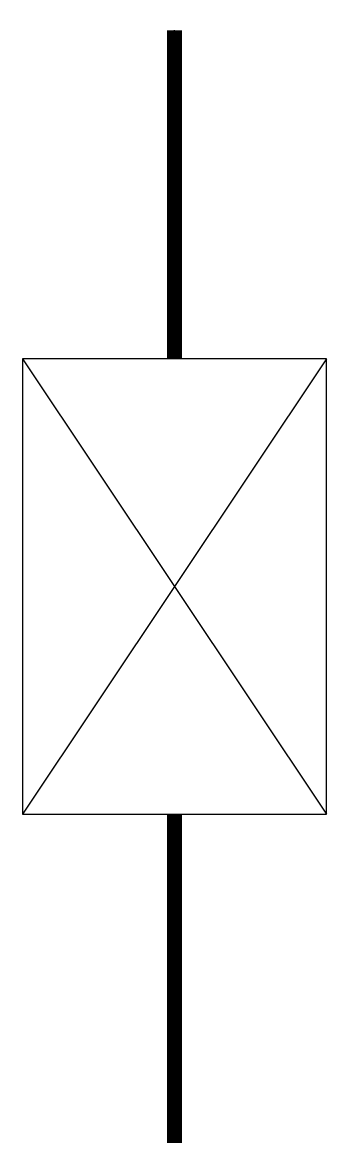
# Model space of a CAD drawing. Extents: x -99906 to -99546, y -158543 to -157206.
import ezdxf

# ---------------------------------------------------------------- set-up
doc = ezdxf.new("R2010")
doc.units = 0
doc.header["$LTSCALE"] = 1000
doc.header["$MEASUREMENT"] = 0
doc.layers.add('TEXT', color=4, linetype='CONTINUOUS')

msp = doc.modelspace()

# ---------------------------------------------------------------- linework, layer by layer
at = {"layer": 'TEXT'}
for p, q in [((-99725.5, -157604.2), (-99725.5, -157214.6)), ((-99545.5, -157604.2), (-99905.5, -158144.2)), ((-99905.5, -157604.2), (-99545.5, -158144.2)), ((-99725.5, -158144.2), (-99725.5, -158533.8))]:
    msp.add_line(p, q, dxfattribs=at)
at = {"layer": 'TEXT', "const_width": 18}
for points in [[(-99725.5, -157214.6), (-99725.5, -157604.2)], [(-99725.5, -157214.6), (-99725.5, -157604.2)], [(-99725.5, -157214.6), (-99725.5, -157604.2)], [(-99725.5, -158144.2), (-99725.5, -158533.8)]]:
    msp.add_lwpolyline(points, dxfattribs=at)
at = {"layer": 'TEXT'}
msp.add_lwpolyline([(-99545.5, -158144.2), (-99545.5, -157604.2), (-99905.5, -157604.2), (-99905.5, -158144.2)], close=True, dxfattribs=at)

doc.saveas('drawing.dxf')
